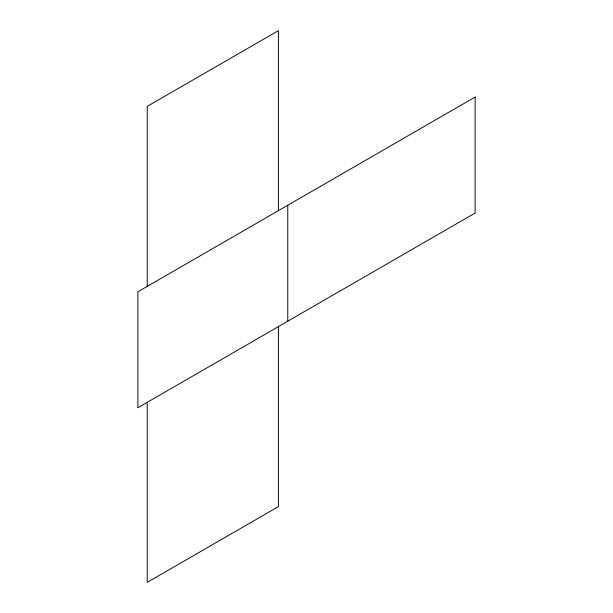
<?xml version="1.0" encoding="UTF-8"?>
<svg xmlns="http://www.w3.org/2000/svg" width="613" height="613" viewBox="0 0 613 613"><rect width="100%" height="100%" fill="white"/><g stroke="black" fill="none" stroke-linecap="round" stroke-linejoin="round"><path stroke-width="0.92" d="M287.765 205.248L287.765 321.212M278.394 210.657L278.394 30.65L147.235 106.371L147.235 286.378M278.394 326.622L278.394 506.629L147.235 582.35L147.235 402.343M475.129 97.069L137.871 291.788L137.871 407.752L475.129 213.04L475.129 97.069"/></g></svg>
